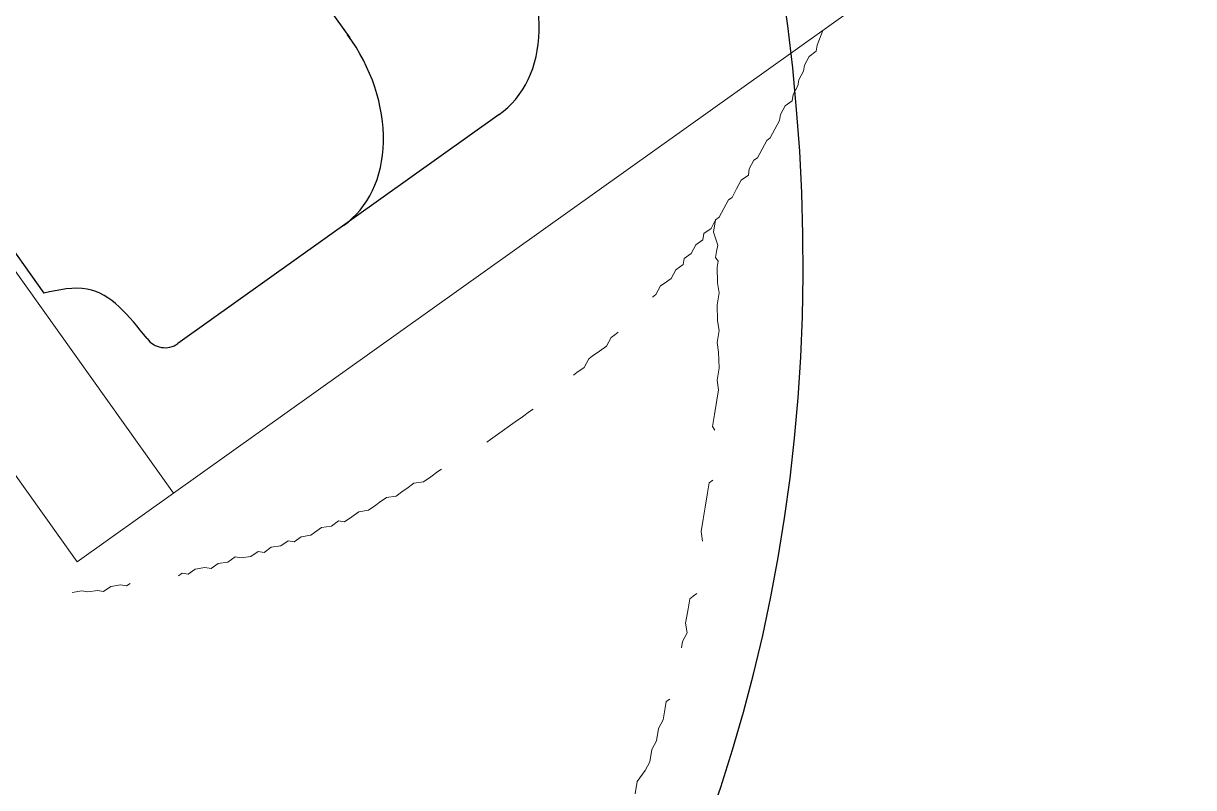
# Model space of a CAD drawing. Header units: feet. Extents: x 2321988 to 2329858, y 6722724 to 6730499.
# Drawn here: x 2326069.2256 to 2326069.4426, y 6726845.8949 to 6726846.0365 of the extents above; entities that cross this region are included whole.
import ezdxf

# ---------------------------------------------------------------- set-up
doc = ezdxf.new("R2010")
doc.units = ezdxf.units.FT
doc.header["$MEASUREMENT"] = 0
doc.layers.add('C-BESS-EQUIPMENT', color=255, linetype='Continuous')

# ---------------------------------------------------------------- blocks, each defined once
blk = doc.blocks.new('Midpoint Site Plan$0$P1730-01-0001')
at = {"color": 0, "linetype": 'ByBlock', "lineweight": -2}
for p, q in [((19.0203, 1.6742), (19.0203, -1.7263)), ((19.9041, 1.6067), (19.9041, -1.6588)), ((20.0755, -1.9904), (19.1979, -1.9904))]:
    blk.add_line(p, q, dxfattribs=at)
blk.add_arc((19.1979, -1.9413), 0.0491, 180, 270, dxfattribs=at)
at = {"color": 0, "linetype": 'ByBlock', "lineweight": -2, "extrusion": (0, 0, -1)}
blk.add_ellipse((17.214, 0), major_axis=(0, 4.086), ratio=0.833977, start_param=3.049307, end_param=6.375471, dxfattribs=at)
blk.add_ellipse((17.8421, 0), major_axis=(0, 4.086), ratio=0.833977, dxfattribs=at)
at = {"color": 0, "linetype": 'ByBlock', "lineweight": -2}
for centre in [(19.6504, -1.6545), (20.0755, -1.6545)]:
    blk.add_ellipse(centre, major_axis=(0, 0.3359), ratio=0.755248, start_param=3.141593, end_param=4.725055, dxfattribs=at)
blk.add_spline([(19.1488, -1.9413), (19.1042, -1.7747), (19.0203, -1.7263)], degree=3, dxfattribs=at)
blk = doc.blocks.new('Midpoint Site Plan$0$A$C71e53a02')
at = {"lineweight": 9}
for points in [[(15.0069, 2.2462), (14.9971, 2.2462), (14.734, 2.2462), (14.734, -2.2559), (14.7438, -2.2559)], [(21.8184, 2.2462), (21.8087, 2.2462), (14.9971, 2.2462), (14.9971, -2.2559), (15.0069, -2.2559), (14.9971, -2.2559), (14.734, -2.2559)], [(14.9971, -2.2559), (21.8087, -2.2559), (21.8184, -2.2559)], [(16.1178, -2.519), (16.1275, -2.519), (16.147, -2.5093), (16.1567, -2.5093), (16.1762, -2.5093), (16.1957, -2.4995), (16.2152, -2.4995), (16.225, -2.4898), (16.2444, -2.4898), (16.2639, -2.48), (16.2834, -2.48), (16.2932, -2.4703), (16.3127, -2.4703), (16.3321, -2.4605), (16.3419, -2.4605), (16.3614, -2.4508), (16.3809, -2.4411), (16.3906, -2.4411), (16.4101, -2.4313), (16.4296, -2.4216), (16.4491, -2.4216), (16.4588, -2.4118), (16.4783, -2.4021), (16.4881, -2.4021), (16.5075, -2.3923), (16.527, -2.3826), (16.5368, -2.3826), (16.5563, -2.3728), (16.5758, -2.3631), (16.5855, -2.3533), (16.605, -2.3436), (16.6245, -2.3436), (16.6342, -2.3339), (16.6537, -2.3241), (16.6635, -2.3144), (16.683, -2.3046), (16.6927, -2.2949), (16.7122, -2.2851), (16.7317, -2.2851), (16.7414, -2.2754), (16.7707, -2.2559), (16.7804, -2.2559)], [(14.6853, -2.3046), (14.6853, -2.3046)], [(14.6853, -2.3046), (14.7048, -2.3144), (14.7145, -2.3241), (14.734, -2.3339), (14.7438, -2.3436), (14.7632, -2.3436), (14.7827, -2.3533), (14.7925, -2.3631), (14.8022, -2.3631)], [(14.8997, -2.4118), (14.9094, -2.4118), (14.9192, -2.4216), (14.9386, -2.4216), (14.9581, -2.4313), (14.9679, -2.4411), (14.9874, -2.4411), (15.0069, -2.4508), (15.0264, -2.4508), (15.0361, -2.4605), (15.0556, -2.4703), (15.0751, -2.4703), (15.0848, -2.48), (15.1043, -2.48), (15.1238, -2.4898), (15.1433, -2.4898), (15.153, -2.4995), (15.1725, -2.4995), (15.192, -2.5093), (15.2018, -2.5093), (15.2212, -2.5093), (15.2407, -2.519), (15.2602, -2.519), (15.27, -2.5288), (15.2895, -2.5288), (15.3089, -2.5288), (15.3284, -2.5385), (15.3479, -2.5385), (15.3577, -2.5385), (15.3772, -2.5385), (15.3967, -2.5482), (15.4161, -2.5482), (15.4259, -2.5482), (15.4454, -2.5482), (15.4649, -2.558), (15.4844, -2.558), (15.5038, -2.558), (15.5136, -2.558)], [(16.0593, -2.8406), (16.0593, -2.8308), (16.0788, -2.8114), (16.0983, -2.7919), (16.1178, -2.7724), (16.1275, -2.7529), (16.147, -2.7334), (16.1665, -2.7042), (16.1762, -2.6847), (16.1957, -2.6652), (16.2055, -2.6457), (16.225, -2.6165), (16.2444, -2.597), (16.2542, -2.5775), (16.2737, -2.5482), (16.2834, -2.5385), (16.2834, -2.5288), (16.2932, -2.519), (16.3029, -2.5093), (16.3127, -2.48), (16.3321, -2.4605), (16.3419, -2.4605)], [(15.8741, -2.558), (15.8839, -2.558), (15.9034, -2.558), (15.9229, -2.5482), (15.9326, -2.5482), (15.9521, -2.5482), (15.9716, -2.5482), (15.9911, -2.5385), (16.0008, -2.5385), (16.0106, -2.5385)], [(15.5038, -2.558), (15.5038, -2.558)], [(15.6305, -2.5677), (15.6403, -2.5677), (15.6598, -2.5677), (15.6792, -2.5677), (15.689, -2.5677), (15.7085, -2.5677), (15.728, -2.5677), (15.7475, -2.5677), (15.7572, -2.5677)], [(15.7475, -2.5677), (15.7475, -2.5677)], [(15.8936, -3.0257), (15.9034, -3.0062), (15.9229, -2.9868), (15.9424, -2.9673), (15.9618, -2.9478), (15.9813, -2.9283), (15.9911, -2.9283)], [(15.7182, -3.1914), (15.728, -3.1816), (15.7475, -3.1719), (15.7572, -3.1524), (15.7767, -3.1329), (15.7962, -3.1134), (15.8059, -3.1134), (15.8157, -3.1134)], [(15.4454, -3.396), (15.4649, -3.3765), (15.4941, -3.3668), (15.5136, -3.3571), (15.5331, -3.3376), (15.5526, -3.3278), (15.5721, -3.3083), (15.5915, -3.2986), (15.611, -3.2791), (15.6208, -3.2694), (15.6305, -3.2694)]]:
    blk.add_lwpolyline(points, dxfattribs=at)

msp = doc.modelspace()

# ---------------------------------------------------------------- wipeouts: each hides what was drawn before it
msp.add_wipeout([(2326064.17456, 6726849.7753), (2326064.71751, 6726850.16214), (2326071.53559, 6726840.59259), (2326070.99264, 6726840.20575)]).dxf.layer = 'C-BESS-EQUIPMENT'

# ---------------------------------------------------------------- next in the draw order: block references
at = {"layer": 'C-BESS-EQUIPMENT', "xscale": 0.08333333333333331, "yscale": 0.08333333333333331, "zscale": 0.08333333333333331, "rotation": 35.46898082920265}
for name, p in [('Midpoint Site Plan$0$P1730-01-0001', (2326067.85508, 6726845.18395)), ('Midpoint Site Plan$0$A$C71e53a02', (2326068.12655, 6726845.37737))]:
    msp.add_blockref(name, p, dxfattribs=at)

# ---------------------------------------------------------------- next in the draw order: wipeouts: each hides what was drawn before it
msp.add_wipeout([(2326044.1544, 6726887.54167), (2326077.85795, 6726840.23687), (2326077.40832, 6726839.91652), (2326043.70467, 6726887.22144)]).dxf.layer = 'C-BESS-EQUIPMENT'

# ---------------------------------------------------------------- next in the draw order: wipeouts: each hides what was drawn before it
msp.add_wipeout([(2326040.08225, 6726884.64036), (2326073.7858, 6726837.33556), (2326073.33617, 6726837.01521), (2326039.63253, 6726884.32013)]).dxf.layer = 'C-BESS-EQUIPMENT'

# ---------------------------------------------------------------- next in the draw order: wipeouts: each hides what was drawn before it
msp.add_wipeout([(2326036.0101, 6726881.73905), (2326069.71366, 6726834.43425), (2326069.26402, 6726834.1139), (2326035.56038, 6726881.41882)]).dxf.layer = 'C-BESS-EQUIPMENT'

doc.saveas('drawing.dxf')
